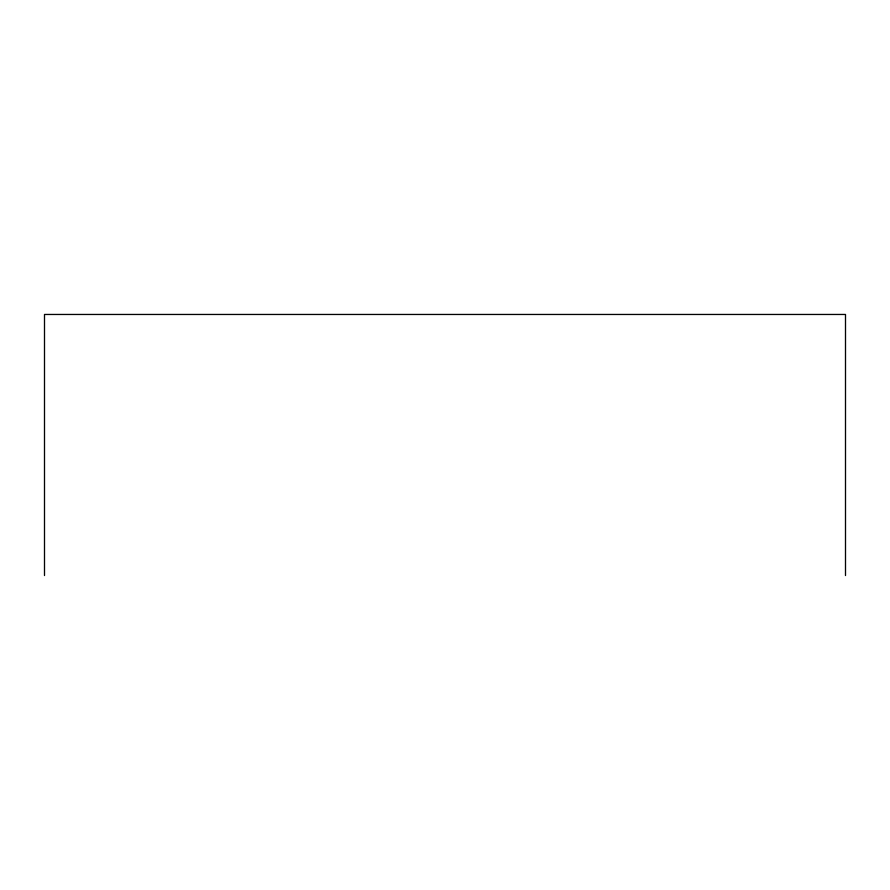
<?xml version="1.0" encoding="UTF-8"?>
<svg xmlns="http://www.w3.org/2000/svg" width="890" height="890" viewBox="0 0 890 890"><rect width="100%" height="100%" fill="white"/><g stroke="black" fill="none" stroke-linecap="round" stroke-linejoin="round"><path stroke-width="1.33" d="M845.5 575.541L845.5 314.459L44.5 314.459L44.5 575.541"/></g></svg>
